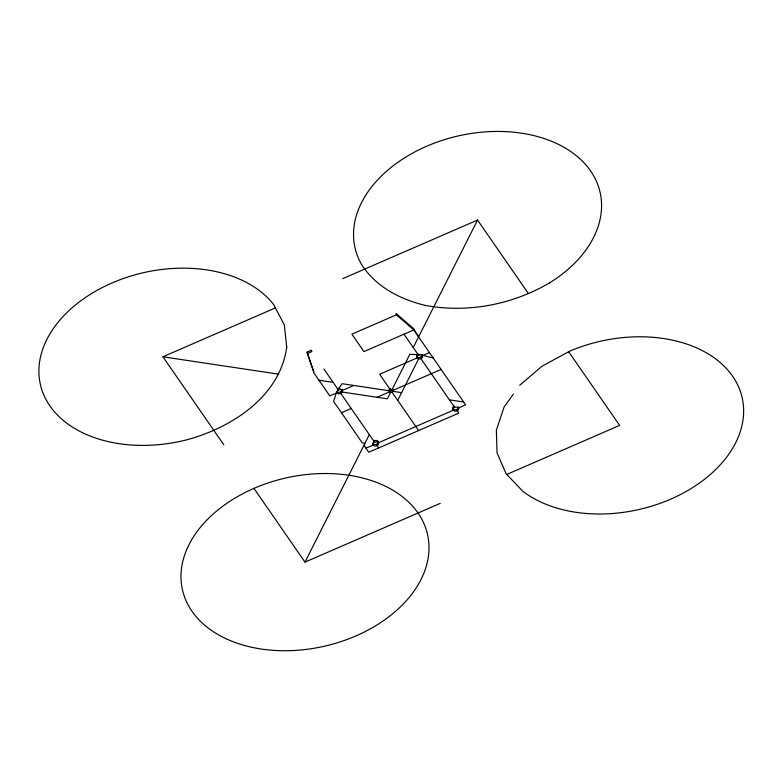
<?xml version="1.0" encoding="UTF-8"?>
<svg xmlns="http://www.w3.org/2000/svg" width="782" height="782" viewBox="0 0 782 782"><rect width="100%" height="100%" fill="white"/><g stroke="black" fill="none" stroke-linecap="round" stroke-linejoin="round"><path stroke-width="1.17" d="M336.641 391.929L338.899 389.719A2.972 2.043 -12.7 0 1 342.154 390.374L342.379 391.919L340.248 393.581A2.972 2.043 -12.7 0 1 336.993 392.926L336.641 391.929L333.582 401.391L362.154 442.69L364.881 443.404M253.955 488.369A125.628 86.313 -12.7 0 1 428.389 556.471A125.628 86.313 -12.7 0 1 232.635 641.543A125.628 86.313 -12.7 0 1 253.955 488.369L304.99 562.131L369.309 434.626M390.589 392.456L387.373 398.83L342.291 392.056M391.968 389.719L409.856 354.256L420.706 354.793L433.257 358.078M413.238 347.55L477.558 220.055L528.261 293.328M397.706 400.384L418.634 358.899M337.15 390.785L342.096 383.698L389.446 390.814M513.403 394.04L504.087 407.06L496.375 430.129L497.049 452.866L506.091 473.736L522.865 491.311A125.628 86.313 -12.7 0 0 688.453 490.138A125.628 86.313 -12.7 0 0 728.404 370.756A125.628 86.313 -12.7 0 0 569.785 351.128L542.092 366.172L519.688 385.252M337.247 388.977L338.586 388.312A2.972 2.043 -12.7 0 1 340.102 388.175M223.818 444.802L162.91 356.788L275.401 307.903M342.721 278.646L477.558 220.055M307.394 353.513L307.082 352.105L311.529 350.17L311.842 351.577L307.394 353.513L314.11 373.258L329.789 395.907L336.925 392.799L336.68 391.528A2.972 2.043 -12.7 0 0 339.926 392.183L340.639 391.909A2.972 2.043 -12.7 0 0 342.184 389.974M396.386 314.833L396.073 313.435L413.473 328.538L413.786 329.936L396.386 314.833L351.89 334.168L363.953 351.597L413.786 329.936L465.622 404.861L458.506 407.95M353.816 385.467L342.223 390.501L342.105 389.446M378.097 441.361L378.654 443.785A2.972 2.043 -12.7 0 1 374.705 445.975A2.972 2.043 -12.7 0 1 373.366 442.993L374.539 442.182A2.972 2.043 -12.7 0 1 378.41 442.759L453.169 410.276A2.972 2.043 -12.7 0 1 454.635 407.373L420.872 358.586A2.972 2.043 -12.7 0 0 422.339 355.683L429.455 352.594M341.441 412.749L351.226 408.497M377.032 397.276L389.495 391.86M393.053 390.316L441.116 369.436M365.956 448.174L373.073 445.085L372.76 443.677M304.99 562.131L440.207 503.373M506.765 474.449L619.637 425.398L568.67 351.734M419.963 354.754L418.468 355.106A2.972 2.043 -12.7 0 0 417.002 358L379.622 374.246L390.472 389.925A1.975 1.359 -12.7 0 1 393.219 391A1.975 1.359 -12.7 0 1 390.14 392.339A1.975 1.359 -12.7 0 1 390.472 389.925M162.91 356.788L278.372 374.128M318.939 380.228L333.142 382.359M393.102 391.362L401.606 392.642M449.406 399.827L463.618 401.958M421.381 354.969L422.339 355.683M413.473 328.538L418.605 336.905M404.001 334.197L418.468 355.106L418.145 353.699A2.972 2.043 -12.7 0 0 416.972 354.51M392.075 392.251L418.605 430.579M323.904 368.996L338.371 389.915L338.059 388.517M378.556 447.988L376.631 444.264M363.943 445.271L368.762 452.24L458.653 413.179L456.727 409.455M307.082 352.105L313.797 371.851M454.313 405.966L454.635 407.373L456.131 407.021A2.972 2.043 -12.7 0 1 458.692 409.26A2.972 2.043 -12.7 0 1 454.801 411.166L453.169 410.276L452.846 408.869M420.56 357.188L420.872 358.586A2.972 2.043 -12.7 0 1 417.002 358L416.679 356.602M374.216 440.774L374.539 442.182L340.776 393.385L340.453 391.978M392.74 388.918A1.975 1.359 -12.7 0 1 391.606 390.912A1.975 1.359 -12.7 0 1 389.065 390.247A1.975 1.359 -12.7 0 1 390.648 388.361M373.571 441.136A2.972 2.043 -12.7 0 1 377.98 441.214A2.972 2.043 -12.7 0 1 376.396 444.352A2.972 2.043 -12.7 0 1 372.535 443.189M458.408 407.041A2.972 2.043 -12.7 0 1 454.489 409.768A2.972 2.043 -12.7 0 1 453.668 406.327M422.241 354.774A2.972 2.043 -12.7 0 1 419.445 357.491A2.972 2.043 -12.7 0 1 416.435 355.575M286.73 347.335C279.721 396.513 232.625 426.943 188.208 439.445A125.628 86.313 -12.7 0 1 44.173 395.809A125.628 86.313 -12.7 0 1 116.929 280.924A125.628 86.313 -12.7 0 1 273.641 304.54L284.316 324.853L286.73 347.335M549.404 282.976C512.406 304.599 468.223 313.152 425.946 305.557C400.374 299.516 375.624 286.906 361.323 264.042A125.628 86.313 -12.7 0 1 424.352 147.251A125.628 86.313 -12.7 0 1 584.516 163.37A125.628 86.313 -12.7 0 1 549.404 282.976"/></g></svg>
